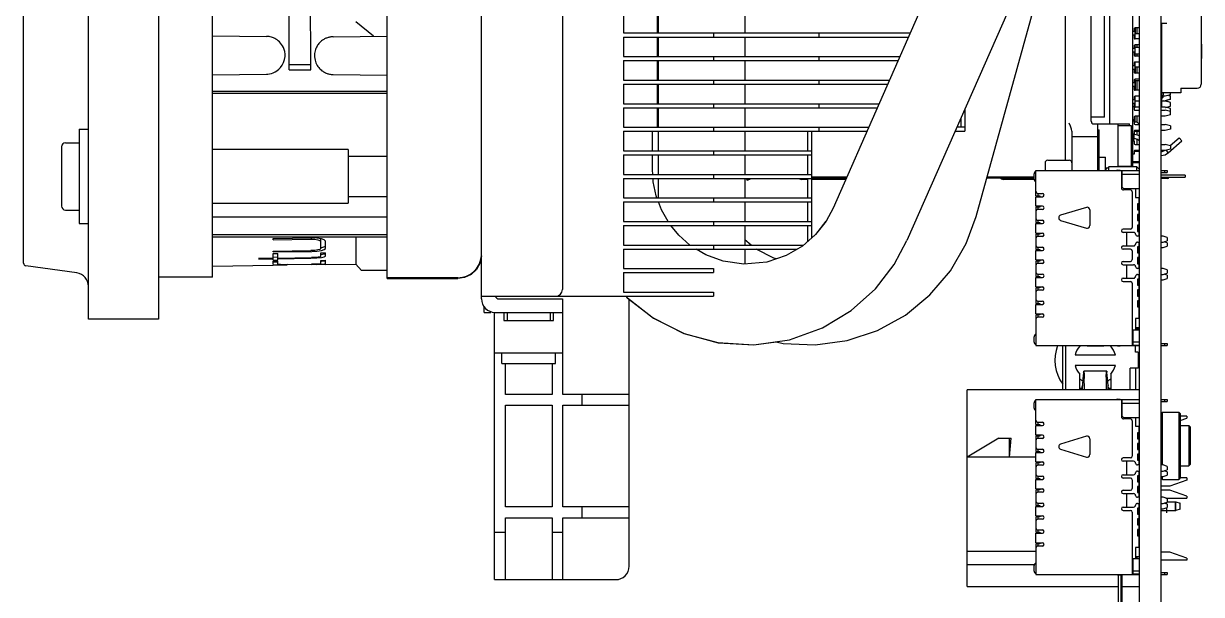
# Model space of a CAD drawing. Header units: millimetres. Extents: x 0 to 841, y 0 to 594.
# Drawn here: x 365.1 to 452.6, y 93.3 to 135.7 of the extents above; entities that cross this region are included whole.
import ezdxf

# ---------------------------------------------------------------- set-up
doc = ezdxf.new("R2010")
doc.units = ezdxf.units.MM
doc.header["$LTSCALE"] = 46.255
doc.layers.get('0').update_dxf_attribs({"linetype": 'CONTINUOUS'})
doc.layers.add('ASSEM_MEM', color=7, linetype='CONTINUOUS')

msp = doc.modelspace()

# ---------------------------------------------------------------- linework, layer by layer
at = {"color": 7, "linetype": 'CONTINUOUS'}
for p, q in [((442.446, 238.34), (442.446, 125.54)), ((399.096, 115.24), (399.096, 236.39)), ((405.096, 235.69), (405.096, 115.94)), ((434.007, 141.945), (425.2, 121.988)), ((440.581, 141.982), (430.689, 119.566)), ((435.825, 121.348), (441.384, 141.44)), ((444.376, 128.434), (444.376, 139.019)), ((445.376, 128.734), (445.376, 138.734)), ((409.646, 136.44), (409.646, 134.99)), ((412.146, 136.44), (412.146, 134.99)), ((412.24, 134.99), (412.24, 136.44)), ((418.646, 136.44), (418.646, 134.99)), ((409.646, 134.99), (430.937, 134.99)), ((416.316, 134.99), (416.316, 134.69)), ((424.159, 134.99), (424.159, 134.69)), ((409.646, 134.69), (430.805, 134.69)), ((409.646, 134.69), (409.646, 133.24)), ((412.146, 134.69), (412.146, 133.24)), ((412.24, 133.24), (412.24, 134.69)), ((418.646, 134.69), (418.646, 133.24)), ((409.646, 133.24), (430.165, 133.24)), ((416.316, 133.24), (416.316, 132.94)), ((424.159, 133.24), (424.159, 132.94)), ((409.646, 132.94), (430.033, 132.94)), ((409.646, 132.94), (409.646, 131.49)), ((412.146, 132.94), (412.146, 131.49)), ((412.24, 131.49), (412.24, 132.94)), ((418.646, 132.94), (418.646, 131.49)), ((409.646, 131.49), (429.393, 131.49)), ((416.316, 131.49), (416.316, 131.19)), ((424.159, 131.49), (424.159, 131.19)), ((409.646, 131.19), (429.261, 131.19)), ((409.646, 131.19), (409.646, 129.74)), ((412.146, 131.19), (412.146, 129.74)), ((412.24, 129.74), (412.24, 131.19)), ((418.646, 131.19), (418.646, 129.74)), ((409.646, 129.74), (428.621, 129.74)), ((416.316, 129.74), (416.316, 129.44)), ((424.159, 129.74), (424.159, 129.44)), ((409.646, 129.44), (428.488, 129.44)), ((409.646, 129.44), (409.646, 127.99)), ((412.146, 129.44), (412.146, 127.99)), ((412.24, 127.99), (412.24, 129.44)), ((418.646, 129.44), (418.646, 127.99)), ((434.693, 128.639), (434.693, 127.99)), ((434.993, 129.319), (434.993, 127.69)), ((445.376, 128.734), (444.376, 128.734)), ((409.646, 127.99), (427.848, 127.99)), ((416.316, 127.99), (416.316, 127.69)), ((424.159, 127.99), (424.159, 127.69)), ((434.993, 127.99), (434.407, 127.99)), ((444.576, 128.234), (447.226, 128.234)), ((444.876, 124.78), (444.876, 128.236)), ((444.876, 127.79), (444.976, 127.79)), ((444.976, 124.78), (444.976, 127.79)), ((446.376, 125.04), (446.376, 128.234)), ((447.376, 128.084), (446.376, 128.084)), ((447.226, 128.084), (447.226, 128.234)), ((447.376, 125.084), (447.376, 128.084)), ((409.646, 127.69), (427.716, 127.69)), ((409.646, 127.69), (409.646, 126.24)), ((411.796, 126.24), (411.796, 127.69)), ((412.24, 126.24), (412.24, 127.69)), ((418.646, 127.69), (418.646, 126.24)), ((423.296, 127.69), (423.296, 126.24)), ((423.596, 127.69), (423.596, 119.756)), ((434.274, 127.69), (434.993, 127.69)), ((442.946, 127.69), (442.946, 124.78)), ((442.946, 127.29), (444.876, 127.29)), ((409.646, 126.24), (423.596, 126.24)), ((416.316, 126.24), (416.316, 125.94)), ((409.646, 125.94), (423.596, 125.94)), ((409.646, 125.94), (409.646, 124.49)), ((411.796, 124.815), (411.796, 125.94)), ((412.24, 124.49), (412.24, 125.94)), ((418.646, 125.94), (418.646, 124.49)), ((423.296, 125.94), (423.296, 124.49)), ((440.946, 125.339), (440.946, 124.78)), ((441.146, 125.54), (442.746, 125.54)), ((444.976, 125.765), (445.446, 125.765)), ((445.446, 124.78), (445.446, 125.765)), ((409.646, 124.49), (423.596, 124.49)), ((411.816, 124.49), (411.796, 124.815)), ((416.316, 124.49), (416.316, 124.19)), ((445.597, 124.961), (445.446, 124.961)), ((447.376, 125.084), (446.376, 125.084)), ((447.226, 125.04), (447.226, 125.084)), ((409.646, 124.19), (423.596, 124.19)), ((409.646, 124.19), (409.646, 122.74)), ((412.24, 122.74), (412.24, 124.19)), ((418.646, 124.19), (418.646, 122.74)), ((423.296, 124.19), (423.296, 122.74)), ((409.646, 122.74), (423.596, 122.74)), ((416.316, 122.74), (416.316, 122.44)), ((409.646, 122.44), (423.596, 122.44)), ((409.646, 122.44), (409.646, 120.99)), ((418.646, 122.44), (418.646, 120.99)), ((423.296, 122.44), (423.296, 120.99)), ((409.646, 120.99), (423.596, 120.99)), ((416.316, 120.99), (416.316, 120.69)), ((435.089, 119.345), (435.825, 121.348)), ((409.646, 120.69), (423.596, 120.69)), ((409.646, 120.69), (409.646, 119.24)), ((418.646, 120.69), (418.646, 119.24)), ((423.296, 120.69), (423.296, 119.49)), ((409.646, 119.24), (423.013, 119.24)), ((416.316, 119.24), (416.316, 118.94)), ((419.118, 119.24), (418.646, 119.624)), ((409.646, 118.94), (422.546, 118.94)), ((409.646, 118.94), (409.646, 117.49)), ((415.743, 118.516), (415.039, 118.94)), ((418.646, 118.94), (418.646, 117.825)), ((420.803, 118.273), (419.495, 118.94)), ((421.013, 118.218), (420.803, 118.273)), ((409.646, 117.49), (416.316, 117.49)), ((416.316, 117.49), (416.316, 117.19)), ((409.646, 117.19), (416.316, 117.19)), ((409.646, 117.19), (409.646, 115.74)), ((409.646, 115.74), (416.316, 115.74)), ((416.316, 115.74), (416.316, 115.44)), ((399.096, 115.44), (416.316, 115.44)), ((399.296, 114.24), (399.296, 114.656)), ((400.396, 115.24), (405.096, 115.24)), ((405.096, 115.24), (405.096, 114.24)), ((409.809, 115.44), (409.916, 115.32)), ((410.061, 95.39), (410.061, 115.206)), ((399.296, 114.24), (399.796, 114.24)), ((400.061, 94.39), (400.061, 114.24)), ((400.096, 114.24), (405.131, 114.24)), ((400.746, 114.24), (400.746, 113.64)), ((400.996, 114.24), (400.996, 113.64)), ((404.196, 114.24), (404.196, 113.64)), ((404.446, 113.64), (404.446, 114.24)), ((405.131, 108.14), (405.131, 114.24)), ((400.746, 113.64), (404.446, 113.64)), ((400.061, 111.24), (405.131, 111.24)), ((400.596, 110.44), (400.596, 111.24)), ((404.596, 110.44), (404.596, 111.24)), ((400.596, 110.44), (404.596, 110.44)), ((400.861, 108.14), (400.861, 110.44)), ((404.331, 110.44), (404.331, 108.14)), ((404.331, 108.14), (400.861, 108.14)), ((410.061, 108.14), (405.131, 108.14)), ((406.561, 107.34), (406.561, 108.14)), ((400.861, 107.34), (404.331, 107.34)), ((400.861, 99.79), (400.861, 107.34)), ((404.331, 107.34), (404.331, 99.79)), ((405.131, 107.34), (410.061, 107.34)), ((405.131, 99.79), (405.131, 107.34)), ((404.331, 99.79), (400.861, 99.79)), ((410.061, 99.79), (405.131, 99.79)), ((406.561, 98.99), (406.561, 99.79)), ((400.861, 98.99), (404.331, 98.99)), ((400.861, 94.39), (400.861, 98.99)), ((404.331, 98.99), (404.331, 94.39)), ((405.131, 98.99), (410.061, 98.99)), ((405.131, 94.39), (405.131, 98.99)), ((400.861, 97.89), (400.061, 97.89)), ((405.131, 97.89), (404.331, 97.89)), ((400.061, 94.39), (409.061, 94.39))]:
    msp.add_line(p, q, dxfattribs=at)
for points in [[(442.946, 127.69), (442.918, 127.857), (442.845, 128.061), (442.746, 128.29)], [(412.122, 122.74), (412.064, 122.897), (411.851, 123.936), (411.835, 124.19)], [(412.945, 120.99), (412.449, 121.863), (412.234, 122.44)], [(425.2, 121.988), (424.681, 121.025), (423.906, 120.031)], [(424.678, 121.021), (424.675, 121.015), (423.897, 120.021), (423.596, 119.755)], [(414.576, 119.24), (413.742, 119.971), (413.16, 120.69)], [(423.906, 120.031), (422.925, 119.162), (421.724, 118.456), (420.287, 117.975), (418.57, 117.818), (417.039, 118.039), (415.743, 118.516)], [(409.811, 115.44), (409.929, 115.308), (411.868, 113.814), (414.146, 112.674), (416.674, 111.989), (419.328, 111.825), (421.958, 112.205), (424.408, 113.088), (426.56, 114.388), (428.346, 115.994), (429.743, 117.802), (430.689, 119.566)], [(420.972, 112.063), (421.494, 111.94), (423.877, 111.828), (426.24, 112.152), (428.498, 112.901), (430.575, 114.043), (432.401, 115.536), (433.921, 117.324), (435.089, 119.345)], [(409.916, 115.32), (411.853, 113.824), (414.129, 112.681), (416.655, 111.992), (419.308, 111.825), (420.973, 112.062)]]:
    msp.add_lwpolyline(points, dxfattribs=at)
for centre, radius, start, end in [((444.576, 128.434), 0.2, 180, 270), ((441.146, 125.34), 0.2, 90, 180), ((442.746, 125.34), 0.2, 0, 90), ((404.596, 115.94), 0.5, 270, 360), ((400.096, 115.24), 1, 180, 270), ((400.396, 115.54), 0.3, 199.47122, 270), ((409.061, 95.39), 1, 270, 360)]:
    msp.add_arc(centre, radius, start, end, dxfattribs=at)
at = {"layer": 'ASSEM_MEM', "color": 7, "linetype": 'CONTINUOUS'}
for p, q in [((447.976, 79.79), (447.976, 249.79)), ((449.576, 79.79), (449.576, 249.79)), ((369.896, 113.73), (369.896, 239.95)), ((365.076, 117.898), (365.076, 235.781)), ((375.096, 142.34), (375.096, 113.73)), ((379.101, 125.347), (379.1, 142.594)), ((384.802, 132.612), (384.801, 142.481)), ((386.402, 132.612), (386.401, 142.51)), ((392.085, 125.284), (392.084, 142.532)), ((445.726, 141.14), (445.726, 128.234)), ((447.476, 125.04), (447.476, 141.14)), ((452.556, 137.69), (452.556, 131.19)), ((391.074, 134.744), (389.752, 135.82)), ((450.006, 135.69), (449.606, 135.69)), ((449.606, 135.69), (449.606, 130.54)), ((379.101, 134.784), (383.118, 134.734)), ((388.069, 134.707), (392.086, 134.757)), ((447.581, 135.095), (447.476, 135.095)), ((447.581, 134.825), (447.476, 134.825)), ((447.581, 135.32), (447.581, 135.095)), ((447.581, 134.825), (447.581, 134.6)), ((447.626, 135.37), (447.626, 134.55)), ((447.626, 134.94), (447.976, 134.94)), ((447.976, 135.37), (447.631, 135.37)), ((447.636, 135.37), (447.636, 134.94)), ((447.776, 135.37), (447.776, 134.94)), ((449.606, 135.37), (449.576, 135.37)), ((449.576, 134.94), (449.606, 134.94)), ((447.581, 134.05), (447.581, 133.825)), ((447.626, 134.1), (447.626, 133.28)), ((447.626, 133.94), (447.976, 133.94)), ((447.976, 134.55), (447.631, 134.55)), ((447.976, 134.1), (447.631, 134.1)), ((447.776, 134.1), (447.776, 133.94)), ((449.606, 134.55), (449.576, 134.55)), ((449.606, 134.1), (449.576, 134.1)), ((449.576, 133.94), (449.606, 133.94)), ((452.556, 134.148), (452.566, 134.148)), ((452.566, 134.148), (452.566, 133.09)), ((447.581, 133.825), (447.476, 133.825)), ((447.581, 133.555), (447.476, 133.555)), ((447.581, 133.555), (447.581, 133.33)), ((447.626, 133.44), (447.976, 133.44)), ((447.976, 133.28), (447.631, 133.28)), ((447.776, 133.44), (447.776, 133.28)), ((449.576, 133.44), (449.606, 133.44)), ((452.566, 133.09), (452.556, 133.09)), ((384.802, 132.258), (384.802, 132.612)), ((386.402, 132.612), (384.802, 132.612)), ((384.802, 132.258), (386.402, 132.258)), ((386.402, 132.258), (386.402, 132.612)), ((447.581, 132.555), (447.476, 132.555)), ((447.581, 132.285), (447.476, 132.285)), ((447.581, 132.78), (447.581, 132.555)), ((447.581, 132.285), (447.581, 132.06)), ((447.626, 132.83), (447.626, 132.01)), ((447.976, 132.44), (447.626, 132.44)), ((447.976, 132.83), (447.631, 132.83)), ((447.636, 132.44), (447.636, 132.01)), ((447.776, 132.44), (447.776, 132.01)), ((379.101, 131.884), (383.118, 131.934)), ((383.112, 131.934), (383.225, 131.94)), ((388.069, 131.907), (392.087, 131.857)), ((447.581, 131.285), (447.476, 131.285)), ((447.581, 131.51), (447.581, 131.285)), ((447.626, 131.56), (447.626, 130.74)), ((447.976, 131.44), (447.626, 131.44)), ((447.976, 132.01), (447.631, 132.01)), ((447.976, 131.56), (447.631, 131.56)), ((447.636, 131.44), (447.636, 130.74)), ((447.776, 131.44), (447.776, 130.74)), ((449.606, 131.56), (449.576, 131.56)), ((449.606, 131.44), (449.576, 131.44)), ((379.1, 130.666), (392.085, 130.667)), ((392.085, 130.485), (379.1, 130.485)), ((447.581, 131.015), (447.476, 131.015)), ((447.581, 131.015), (447.581, 130.79)), ((447.976, 130.74), (447.631, 130.74)), ((451.026, 130.54), (449.606, 130.54)), ((449.606, 130.54), (449.606, 129.54)), ((449.715, 130.231), (449.741, 130.54)), ((450.276, 130.39), (449.876, 130.29)), ((450.276, 130.39), (450.276, 130.54)), ((451.026, 130.89), (452.256, 130.89)), ((451.026, 130.89), (451.026, 130.54)), ((447.581, 130.015), (447.476, 130.015)), ((447.581, 129.745), (447.476, 129.745)), ((447.476, 129.53), (447.581, 129.53)), ((447.581, 130.24), (447.581, 130.015)), ((447.581, 129.745), (447.581, 129.305)), ((447.626, 130.29), (447.626, 129.47)), ((447.626, 129.94), (447.976, 129.94)), ((447.976, 130.29), (447.631, 130.29)), ((449.576, 129.94), (449.876, 129.94)), ((449.876, 130.29), (449.72, 130.29)), ((449.776, 129.94), (450.276, 130.065)), ((450.276, 129.815), (449.776, 129.94)), ((450.276, 130.065), (449.876, 129.94)), ((450.276, 129.815), (449.876, 129.94)), ((449.886, 129.467), (450.276, 129.565)), ((449.929, 129.456), (450.276, 129.565)), ((450.276, 130.315), (450.126, 130.352)), ((450.143, 130.356), (450.276, 130.315)), ((450.276, 130.065), (450.276, 130.315)), ((450.276, 129.565), (450.276, 129.815)), ((447.581, 128.755), (447.581, 128.53)), ((447.626, 128.805), (447.626, 128.39)), ((447.976, 129.47), (447.631, 129.47)), ((447.631, 129.255), (447.976, 129.255)), ((447.976, 128.805), (447.631, 128.805)), ((447.776, 128.805), (447.776, 128.39)), ((449.876, 129.47), (449.576, 129.47)), ((449.576, 129.255), (449.876, 129.255)), ((449.876, 128.805), (449.576, 128.805)), ((450.276, 129.37), (449.876, 129.47)), ((450.276, 129.155), (449.876, 129.255)), ((450.276, 128.905), (449.876, 128.805)), ((450.276, 128.905), (450.276, 129.37)), ((369.196, 127.84), (369.196, 120.84)), ((369.196, 127.84), (369.896, 127.84)), ((447.581, 128.53), (447.476, 128.53)), ((447.476, 128.475), (447.581, 128.475)), ((447.581, 128.54), (447.626, 128.54)), ((447.581, 128.475), (447.581, 128.25)), ((447.581, 128.39), (447.776, 128.39)), ((447.631, 128.2), (447.976, 128.2)), ((447.976, 127.75), (447.631, 127.75)), ((447.966, 128.2), (447.776, 128.39)), ((449.576, 128.2), (449.876, 128.2)), ((449.876, 127.75), (449.576, 127.75)), ((450.276, 128.1), (449.876, 128.2)), ((450.276, 127.85), (449.876, 127.75)), ((450.276, 128.1), (450.276, 127.85)), ((447.581, 127.475), (447.476, 127.475)), ((447.476, 127.44), (447.576, 127.44)), ((447.576, 127.14), (447.476, 127.14)), ((447.476, 126.99), (447.581, 126.99)), ((447.526, 127.44), (447.526, 127.475)), ((447.526, 127.133), (447.526, 126.99)), ((447.576, 127.14), (447.576, 127.44)), ((447.581, 127.7), (447.581, 127.475)), ((447.581, 127.69), (447.976, 127.69)), ((447.581, 126.99), (447.581, 126.765)), ((447.776, 127.69), (447.776, 127.411)), ((447.776, 127.098), (447.776, 126.715)), ((447.893, 127.026), (447.976, 126.958)), ((450.092, 126.087), (451.116, 126.98)), ((450.249, 126.621), (450.919, 127.206)), ((451.116, 126.98), (450.919, 127.206)), ((367.896, 126.54), (367.896, 122.14)), ((368.196, 126.84), (369.196, 126.84)), ((389.196, 126.34), (379.101, 126.34)), ((389.196, 126.34), (389.196, 122.34)), ((447.581, 125.99), (447.476, 125.99)), ((447.581, 126.215), (447.581, 125.99)), ((447.976, 126.18), (447.581, 126.18)), ((447.631, 126.715), (447.976, 126.715)), ((447.976, 126.265), (447.631, 126.265)), ((447.776, 126.265), (447.776, 126.18)), ((449.576, 126.715), (449.876, 126.715)), ((449.876, 126.265), (449.576, 126.265)), ((450.276, 126.615), (449.876, 126.715)), ((450.276, 126.365), (449.876, 126.265)), ((449.926, 126.277), (450.092, 126.087)), ((450.276, 126.615), (450.276, 126.365)), ((379.101, 119.343), (379.101, 125.347)), ((389.196, 125.84), (392.085, 125.84)), ((392.086, 121.609), (392.085, 125.284)), ((447.376, 125.44), (447.976, 125.44)), ((447.376, 125.38), (447.976, 125.38)), ((426.216, 124.29), (423.596, 124.29)), ((440.126, 124.29), (436.639, 124.29)), ((440.126, 124.48), (440.126, 124.18)), ((440.276, 124.78), (447.976, 124.78)), ((440.276, 122.905), (440.276, 124.78)), ((445.476, 124.84), (445.676, 125.04)), ((445.476, 124.78), (445.476, 124.84)), ((447.776, 125.04), (445.676, 125.04)), ((445.676, 124.78), (445.676, 125.04)), ((446.326, 124.8), (446.266, 124.78)), ((446.326, 124.8), (446.526, 124.8)), ((446.526, 124.78), (446.526, 124.8)), ((446.626, 124.78), (446.626, 123.48)), ((446.626, 124.63), (446.676, 124.63)), ((446.676, 124.6), (446.626, 124.6)), ((446.626, 124.45), (446.676, 124.45)), ((447.976, 124.75), (446.676, 124.75)), ((446.676, 123.53), (446.676, 124.75)), ((446.676, 124.5), (447.976, 124.5)), ((447.426, 124.78), (447.426, 124.75)), ((447.776, 125.04), (447.943, 124.872)), ((447.776, 124.78), (447.776, 125.04)), ((449.576, 124.78), (450.026, 124.78)), ((449.576, 124.63), (450.026, 124.63)), ((451.346, 124.44), (449.576, 124.44)), ((449.576, 124.29), (451.346, 124.29)), ((449.843, 124.63), (449.843, 124.78)), ((450.026, 124.78), (450.026, 124.63)), ((451.346, 124.44), (451.346, 124.29)), ((418.766, 124.19), (418.819, 124.057)), ((418.819, 124.057), (418.783, 124.19)), ((418.819, 124.057), (419.149, 124.19)), ((422.672, 124.19), (422.7, 124.162)), ((422.876, 124.107), (422.782, 124.122)), ((423.296, 124.107), (422.876, 124.107)), ((426.176, 124.2), (423.596, 124.2)), ((426.135, 124.107), (423.596, 124.107)), ((440.126, 124.2), (436.614, 124.2)), ((437.662, 124.2), (437.7, 124.162)), ((437.876, 124.107), (437.782, 124.122)), ((440.135, 124.107), (437.876, 124.107)), ((446.676, 123.53), (446.776, 123.43)), ((446.776, 123.43), (447.976, 123.43)), ((447.676, 123.43), (447.676, 122.78)), ((450.046, 124.19), (449.576, 124.19)), ((389.196, 122.84), (392.086, 122.84)), ((440.276, 122.905), (440.566, 122.905)), ((440.276, 122.83), (440.751, 122.83)), ((440.276, 122.13), (440.276, 122.83)), ((440.426, 123.08), (440.751, 123.08)), ((440.426, 122.905), (440.426, 123.08)), ((440.476, 122.905), (440.476, 122.827)), ((440.566, 122.905), (440.566, 122.83)), ((447.276, 123.33), (446.776, 123.33)), ((447.426, 123.18), (447.426, 120.555)), ((447.676, 122.78), (447.926, 122.78)), ((447.926, 122.78), (447.926, 122.23)), ((447.976, 122.605), (447.926, 122.605)), ((368.196, 121.84), (369.196, 121.84)), ((379.101, 122.34), (389.196, 122.34)), ((440.751, 122.13), (440.276, 122.13)), ((440.566, 122.055), (440.276, 122.055)), ((440.276, 122.055), (440.276, 120.905)), ((440.426, 121.88), (440.426, 122.055)), ((440.751, 121.88), (440.426, 121.88)), ((440.476, 122.132), (440.476, 122.055)), ((440.566, 122.13), (440.566, 122.055)), ((444.017, 122.04), (442.105, 121.456)), ((444.276, 121.849), (444.276, 120.68)), ((447.926, 122.305), (447.826, 122.305)), ((447.826, 122.305), (447.826, 121.855)), ((447.926, 121.905), (447.826, 121.905)), ((447.826, 121.855), (447.926, 121.855)), ((447.829, 122.23), (447.976, 122.23)), ((447.829, 121.93), (447.976, 121.93)), ((447.876, 121.93), (447.876, 122.23)), ((447.926, 121.93), (447.926, 121.905)), ((447.926, 121.855), (447.926, 121.505)), ((447.932, 121.83), (447.926, 121.83)), ((369.196, 120.84), (369.896, 120.84)), ((379.101, 121.339), (392.086, 121.34)), ((440.276, 120.905), (440.566, 120.905)), ((440.276, 120.83), (440.751, 120.83)), ((440.276, 120.13), (440.276, 120.83)), ((440.426, 121.08), (440.751, 121.08)), ((440.426, 120.905), (440.426, 121.08)), ((440.476, 120.905), (440.476, 120.827)), ((440.566, 120.905), (440.566, 120.83)), ((442.105, 121.073), (444.017, 120.489)), ((447.926, 121.505), (447.826, 121.505)), ((447.826, 121.505), (447.826, 121.055)), ((447.826, 121.455), (447.926, 121.455)), ((447.926, 121.105), (447.826, 121.105)), ((447.826, 121.055), (447.926, 121.055)), ((447.829, 121.43), (447.976, 121.43)), ((447.829, 121.13), (447.976, 121.13)), ((447.876, 121.13), (447.876, 121.43)), ((447.926, 121.53), (447.932, 121.53)), ((447.926, 121.455), (447.926, 121.43)), ((447.926, 121.13), (447.926, 121.105)), ((447.926, 121.055), (447.926, 120.705)), ((447.932, 121.03), (447.926, 121.03)), ((379.101, 120.024), (392.086, 120.024)), ((440.276, 120.13), (440.751, 120.13)), ((440.566, 120.055), (440.276, 120.055)), ((440.276, 120.055), (440.276, 118.905)), ((440.426, 119.88), (440.426, 120.055)), ((440.751, 119.88), (440.426, 119.88)), ((440.476, 120.132), (440.476, 120.055)), ((440.566, 120.13), (440.566, 120.055)), ((447.301, 120.43), (446.751, 120.43)), ((447.526, 120.18), (446.751, 120.18)), ((447.026, 119.18), (447.026, 120.18)), ((447.976, 119.905), (447.825, 119.905)), ((447.926, 120.705), (447.826, 120.705)), ((447.826, 120.705), (447.826, 120.255)), ((447.826, 120.655), (447.926, 120.655)), ((447.926, 120.305), (447.826, 120.305)), ((447.826, 120.255), (447.926, 120.255)), ((447.829, 120.63), (447.976, 120.63)), ((447.829, 120.33), (447.976, 120.33)), ((447.876, 120.33), (447.876, 120.63)), ((447.926, 120.73), (447.932, 120.73)), ((447.926, 120.655), (447.926, 120.63)), ((447.926, 120.33), (447.926, 120.305)), ((447.926, 120.255), (447.926, 119.905)), ((447.932, 120.23), (447.926, 120.23)), ((447.926, 119.93), (447.932, 119.93)), ((449.726, 119.905), (449.576, 119.905)), ((450.026, 119.805), (449.726, 119.905)), ((379.101, 119.839), (392.086, 119.839)), ((379.101, 117.683), (379.101, 119.343)), ((383.62, 119.726), (386.478, 119.767)), ((383.62, 119.636), (383.62, 119.726)), ((383.62, 119.636), (386.413, 119.676)), ((386.413, 119.676), (386.708, 119.668)), ((387.149, 119.325), (387.148, 119.724)), ((387.149, 118.974), (387.149, 119.325)), ((387.497, 119.183), (387.417, 119.104)), ((387.497, 118.979), (387.496, 119.523)), ((440.426, 119.08), (440.751, 119.08)), ((440.426, 118.905), (440.426, 119.08)), ((446.751, 119.18), (447.526, 119.18)), ((447.825, 119.455), (447.976, 119.455)), ((447.926, 119.105), (447.826, 119.105)), ((447.826, 119.105), (447.826, 118.655)), ((447.826, 119.055), (447.976, 119.055)), ((447.829, 119.03), (447.976, 119.03)), ((447.876, 118.73), (447.876, 119.03)), ((447.926, 119.455), (447.926, 119.105)), ((447.932, 119.43), (447.926, 119.43)), ((447.926, 119.13), (447.932, 119.13)), ((447.926, 119.055), (447.926, 119.03)), ((449.576, 119.455), (449.726, 119.455)), ((449.576, 119.055), (449.726, 119.055)), ((449.726, 119.455), (450.026, 119.555)), ((449.726, 119.055), (450.026, 119.155)), ((450.026, 119.405), (449.801, 119.48)), ((450.026, 119.805), (450.026, 119.555)), ((450.026, 119.405), (450.026, 119.155)), ((382.539, 118.254), (383.626, 118.269)), ((382.539, 118.208), (383.626, 118.223)), ((383.621, 118.792), (386.413, 118.832)), ((383.621, 118.727), (383.621, 118.792)), ((383.621, 118.727), (386.478, 118.768)), ((383.626, 118.604), (383.972, 118.609)), ((383.626, 118.126), (383.626, 118.604)), ((383.973, 118.332), (383.626, 118.327)), ((383.626, 118.126), (383.973, 118.13)), ((383.973, 118.13), (383.972, 118.609)), ((383.973, 118.274), (386.472, 118.309)), ((383.973, 118.228), (386.408, 118.263)), ((386.408, 118.262), (386.855, 118.28)), ((386.709, 118.845), (386.413, 118.832)), ((386.729, 118.32), (386.472, 118.309)), ((386.478, 118.768), (386.87, 118.788)), ((386.855, 118.28), (387.197, 118.313)), ((386.87, 118.788), (387.197, 118.833)), ((387.149, 118.654), (387.497, 118.659)), ((387.149, 118.614), (387.149, 118.654)), ((387.149, 118.412), (387.149, 118.614)), ((387.192, 118.514), (387.159, 118.511)), ((387.415, 118.562), (387.192, 118.514)), ((387.497, 118.619), (387.415, 118.562)), ((387.497, 118.417), (387.497, 118.659)), ((440.276, 118.905), (440.566, 118.905)), ((440.276, 118.83), (440.751, 118.83)), ((440.276, 118.13), (440.276, 118.83)), ((440.276, 118.13), (440.751, 118.13)), ((440.476, 118.905), (440.476, 118.827)), ((440.476, 118.132), (440.476, 118.055)), ((440.566, 118.905), (440.566, 118.83)), ((440.566, 118.13), (440.566, 118.055)), ((447.301, 118.93), (446.751, 118.93)), ((447.426, 118.805), (447.426, 118.155)), ((447.926, 118.705), (447.826, 118.705)), ((447.826, 118.655), (447.926, 118.655)), ((447.926, 118.305), (447.826, 118.305)), ((447.826, 118.305), (447.826, 117.855)), ((447.826, 118.255), (447.926, 118.255)), ((447.829, 118.73), (447.976, 118.73)), ((447.829, 118.23), (447.976, 118.23)), ((447.876, 117.93), (447.876, 118.23)), ((447.926, 118.73), (447.926, 118.705)), ((447.926, 118.655), (447.926, 118.305)), ((447.932, 118.63), (447.926, 118.63)), ((447.926, 118.33), (447.932, 118.33)), ((447.926, 118.255), (447.926, 118.23)), ((369.035, 117.168), (365.248, 117.7)), ((379.101, 117.671), (383.622, 117.734)), ((379.102, 116.843), (379.101, 117.683)), ((383.621, 118.052), (383.968, 118.057)), ((383.621, 117.796), (383.621, 118.052)), ((383.919, 117.743), (383.622, 117.734)), ((383.699, 117.981), (383.659, 117.989)), ((383.918, 117.972), (383.699, 117.981)), ((383.968, 117.972), (383.918, 117.972)), ((383.919, 117.772), (384.249, 117.77)), ((384.249, 117.751), (383.919, 117.743)), ((383.968, 117.801), (383.968, 118.057)), ((384.249, 117.77), (384.647, 117.773)), ((384.647, 117.784), (386.472, 117.809)), ((386.868, 117.787), (386.472, 117.783)), ((387.2, 117.789), (386.868, 117.787)), ((386.869, 117.806), (387.2, 117.818)), ((387.149, 118.102), (387.497, 118.106)), ((387.15, 117.846), (387.149, 118.102)), ((387.2, 118.018), (387.151, 118.016)), ((387.42, 118.033), (387.2, 118.018)), ((387.498, 117.789), (387.2, 117.789)), ((387.498, 118.051), (387.42, 118.033)), ((387.498, 117.85), (387.497, 118.106)), ((387.498, 117.789), (389.756, 117.82)), ((389.756, 117.82), (390.174, 117.339)), ((392.088, 117.339), (390.174, 117.339)), ((440.566, 118.055), (440.276, 118.055)), ((440.276, 118.055), (440.276, 116.905)), ((440.426, 117.88), (440.426, 118.055)), ((440.751, 117.88), (440.426, 117.88)), ((446.751, 118.03), (447.301, 118.03)), ((446.751, 117.78), (447.526, 117.78)), ((447.026, 116.78), (447.026, 117.78)), ((447.976, 117.505), (447.825, 117.505)), ((447.926, 117.905), (447.826, 117.905)), ((447.826, 117.855), (447.926, 117.855)), ((447.829, 117.93), (447.976, 117.93)), ((447.926, 117.93), (447.926, 117.905)), ((447.926, 117.855), (447.926, 117.505)), ((447.932, 117.83), (447.926, 117.83)), ((447.926, 117.53), (447.932, 117.53)), ((449.726, 117.505), (449.576, 117.505)), ((450.026, 117.405), (449.726, 117.505)), ((450.026, 117.405), (450.026, 117.155)), ((379.102, 116.843), (375.096, 116.843)), ((397.338, 116.817), (392.088, 116.816)), ((392.094, 116.753), (392.094, 116.816)), ((392.094, 116.753), (397.344, 116.752)), ((440.276, 116.905), (440.566, 116.905)), ((440.276, 116.83), (440.751, 116.83)), ((440.276, 116.13), (440.276, 116.83)), ((440.426, 117.08), (440.751, 117.08)), ((440.426, 116.905), (440.426, 117.08)), ((440.476, 116.905), (440.476, 116.827)), ((440.566, 116.905), (440.566, 116.83)), ((446.751, 116.78), (447.526, 116.78)), ((446.751, 116.53), (447.301, 116.53)), ((447.426, 116.405), (447.426, 111.78)), ((447.825, 117.055), (447.976, 117.055)), ((447.926, 116.705), (447.826, 116.705)), ((447.826, 116.705), (447.826, 116.255)), ((447.826, 116.655), (447.976, 116.655)), ((447.829, 116.63), (447.976, 116.63)), ((447.876, 116.33), (447.876, 116.63)), ((447.926, 117.055), (447.926, 116.705)), ((447.932, 117.03), (447.926, 117.03)), ((447.926, 116.73), (447.932, 116.73)), ((447.926, 116.655), (447.926, 116.63)), ((449.576, 117.055), (449.726, 117.055)), ((449.576, 116.655), (449.726, 116.655)), ((449.726, 117.055), (450.026, 117.155)), ((449.726, 116.655), (450.026, 116.755)), ((450.026, 117.005), (449.801, 117.08)), ((450.026, 117.005), (450.026, 116.755)), ((440.276, 116.13), (440.751, 116.13)), ((440.566, 116.055), (440.276, 116.055)), ((440.276, 116.055), (440.276, 114.905)), ((440.426, 115.88), (440.426, 116.055)), ((440.751, 115.88), (440.426, 115.88)), ((440.476, 116.132), (440.476, 116.055)), ((440.566, 116.13), (440.566, 116.055)), ((447.926, 116.305), (447.826, 116.305)), ((447.826, 116.255), (447.926, 116.255)), ((447.926, 115.905), (447.826, 115.905)), ((447.826, 115.905), (447.826, 115.455)), ((447.826, 115.855), (447.926, 115.855)), ((447.926, 115.505), (447.826, 115.505)), ((447.829, 116.33), (447.976, 116.33)), ((447.829, 115.83), (447.976, 115.83)), ((447.829, 115.53), (447.976, 115.53)), ((447.876, 115.53), (447.876, 115.83)), ((447.926, 116.33), (447.926, 116.305)), ((447.926, 116.255), (447.926, 115.905)), ((447.932, 116.23), (447.926, 116.23)), ((447.926, 115.93), (447.932, 115.93)), ((447.926, 115.855), (447.926, 115.83)), ((447.926, 115.53), (447.926, 115.505)), ((440.276, 114.905), (440.566, 114.905)), ((440.276, 114.83), (440.751, 114.83)), ((440.276, 114.13), (440.276, 114.83)), ((440.426, 115.08), (440.751, 115.08)), ((440.426, 114.905), (440.426, 115.08)), ((440.476, 114.905), (440.476, 114.827)), ((440.566, 114.905), (440.566, 114.83)), ((447.826, 115.455), (447.926, 115.455)), ((447.926, 115.105), (447.826, 115.105)), ((447.826, 115.105), (447.826, 114.655)), ((447.826, 115.055), (447.926, 115.055)), ((447.926, 114.705), (447.826, 114.705)), ((447.826, 114.655), (447.926, 114.655)), ((447.829, 115.03), (447.976, 115.03)), ((447.829, 114.73), (447.976, 114.73)), ((447.876, 114.73), (447.876, 115.03)), ((447.926, 115.455), (447.926, 115.105)), ((447.976, 115.44), (447.926, 115.44)), ((447.932, 115.43), (447.926, 115.43)), ((447.926, 115.13), (447.932, 115.13)), ((447.926, 115.055), (447.926, 115.03)), ((447.926, 114.73), (447.926, 114.705)), ((447.926, 114.655), (447.926, 113.78)), ((447.932, 114.63), (447.926, 114.63)), ((440.276, 114.13), (440.751, 114.13)), ((440.566, 114.055), (440.276, 114.055)), ((440.276, 114.055), (440.276, 111.78)), ((440.426, 113.88), (440.426, 114.055)), ((440.751, 113.88), (440.426, 113.88)), ((440.476, 114.132), (440.476, 114.055)), ((440.566, 114.13), (440.566, 114.055)), ((447.926, 113.78), (447.676, 113.78)), ((447.676, 113.78), (447.676, 112.93)), ((447.926, 114.33), (447.932, 114.33)), ((447.976, 113.805), (447.926, 113.805)), ((375.096, 113.73), (369.896, 113.73)), ((447.976, 112.93), (447.476, 112.93)), ((447.476, 112.93), (447.476, 111.81)), ((447.676, 113.105), (447.976, 113.105)), ((447.976, 112.99), (447.676, 112.99)), ((440.126, 112.38), (440.126, 112.08)), ((447.476, 112.11), (447.426, 112.11)), ((447.476, 112.047), (447.976, 112.047)), ((440.276, 111.78), (447.976, 111.78)), ((442.276, 108.49), (442.276, 111.78)), ((442.476, 111.78), (442.476, 108.49)), ((443.526, 111.729), (443.526, 111.78)), ((444.083, 111.74), (444.079, 111.78)), ((445.309, 111.74), (444.083, 111.74)), ((445.309, 111.74), (445.313, 111.78)), ((445.826, 111.78), (445.826, 111.729)), ((446.266, 111.78), (446.326, 111.76)), ((446.326, 111.76), (446.526, 111.76)), ((446.526, 111.78), (446.526, 111.76)), ((447.426, 111.96), (447.476, 111.96)), ((447.426, 111.93), (447.476, 111.93)), ((447.476, 111.81), (447.976, 111.81)), ((447.676, 111.29), (447.676, 111.78)), ((447.876, 111.29), (447.676, 111.29)), ((447.876, 111.29), (447.876, 110.09)), ((447.976, 111.19), (447.876, 111.19)), ((449.576, 111.93), (450.026, 111.93)), ((449.576, 111.78), (450.026, 111.78)), ((449.843, 111.78), (449.843, 111.93)), ((450.026, 111.93), (450.026, 111.78)), ((443.178, 111.09), (446.173, 111.09)), ((446.173, 110.29), (443.178, 110.29)), ((443.526, 108.49), (443.526, 109.65)), ((443.815, 109.8), (443.719, 108.812)), ((443.719, 108.586), (443.815, 109.573)), ((445.527, 109.87), (443.825, 109.87)), ((443.825, 109.87), (443.832, 109.851)), ((443.832, 109.851), (443.839, 109.794)), ((443.839, 109.794), (443.846, 109.703)), ((443.846, 109.703), (443.851, 109.582)), ((443.851, 109.582), (443.855, 109.437)), ((443.875, 108.514), (443.855, 109.437)), ((445.496, 109.437), (445.477, 108.514)), ((445.496, 109.437), (445.5, 109.582)), ((445.633, 108.812), (445.537, 109.8)), ((445.537, 109.573), (445.633, 108.586)), ((445.826, 109.65), (445.826, 108.49)), ((447.876, 110.09), (447.276, 110.09)), ((447.276, 108.49), (447.276, 110.09)), ((447.676, 110.09), (447.676, 108.49)), ((447.876, 110.19), (447.976, 110.19)), ((447.976, 108.49), (435.176, 108.49)), ((435.176, 93.89), (435.176, 108.49)), ((443.526, 108.615), (443.702, 108.615)), ((443.67, 108.615), (443.638, 108.49)), ((443.701, 108.49), (443.71, 108.527)), ((443.702, 108.615), (443.703, 108.742)), ((443.71, 108.773), (443.703, 108.742)), ((443.876, 108.49), (443.875, 108.514)), ((445.477, 108.514), (445.476, 108.49)), ((445.649, 108.742), (445.641, 108.773)), ((445.641, 108.527), (445.651, 108.49)), ((445.65, 108.615), (445.649, 108.742)), ((445.65, 108.615), (445.826, 108.615)), ((445.714, 108.49), (445.682, 108.615)), ((440.276, 107.78), (447.976, 107.78)), ((440.276, 105.905), (440.276, 107.78)), ((446.326, 107.8), (446.266, 107.78)), ((446.326, 107.8), (446.526, 107.8)), ((446.526, 107.78), (446.526, 107.8)), ((446.626, 107.78), (446.626, 106.48)), ((446.626, 107.63), (446.676, 107.63)), ((447.976, 107.75), (446.676, 107.75)), ((446.676, 106.53), (446.676, 107.75)), ((447.426, 107.78), (447.426, 107.75)), ((449.576, 107.78), (450.026, 107.78)), ((449.576, 107.63), (450.026, 107.63)), ((449.843, 107.63), (449.843, 107.78)), ((450.026, 107.78), (450.026, 107.63)), ((440.126, 107.48), (440.126, 107.18)), ((446.676, 107.6), (446.626, 107.6)), ((446.626, 107.45), (446.676, 107.45)), ((446.676, 107.5), (447.976, 107.5)), ((449.581, 106.74), (449.681, 106.84)), ((449.681, 106.84), (450.881, 106.84)), ((449.681, 102.905), (449.681, 106.84)), ((450.981, 106.74), (450.881, 106.84)), ((450.881, 106.84), (450.881, 101.84)), ((450.981, 106.74), (450.981, 101.94)), ((440.276, 105.905), (440.566, 105.905)), ((440.426, 106.08), (440.751, 106.08)), ((440.426, 105.905), (440.426, 106.08)), ((440.476, 105.905), (440.476, 105.827)), ((440.566, 105.905), (440.566, 105.83)), ((446.676, 106.53), (446.776, 106.43)), ((446.776, 106.43), (447.976, 106.43)), ((447.276, 106.33), (446.776, 106.33)), ((447.426, 106.18), (447.426, 103.555)), ((447.676, 106.43), (447.676, 105.78)), ((451.476, 106.54), (450.981, 106.54)), ((450.981, 106.214), (451.476, 106.39)), ((451.476, 106.54), (451.476, 106.39)), ((440.276, 105.83), (440.751, 105.83)), ((440.276, 105.13), (440.276, 105.83)), ((440.751, 105.13), (440.276, 105.13)), ((440.566, 105.055), (440.276, 105.055)), ((440.276, 105.055), (440.276, 103.905)), ((440.426, 104.88), (440.426, 105.055)), ((440.476, 105.132), (440.476, 105.055)), ((440.566, 105.13), (440.566, 105.055)), ((444.017, 105.04), (442.105, 104.456)), ((447.676, 105.78), (447.926, 105.78)), ((447.926, 105.305), (447.826, 105.305)), ((447.826, 105.305), (447.826, 104.855)), ((447.829, 105.23), (447.976, 105.23)), ((447.876, 104.93), (447.876, 105.23)), ((447.926, 105.78), (447.926, 105.23)), ((447.976, 105.605), (447.926, 105.605)), ((450.981, 105.84), (451.631, 105.84)), ((451.731, 105.74), (451.631, 105.84)), ((451.631, 105.84), (451.631, 102.84)), ((451.731, 105.74), (451.731, 102.94)), ((437.526, 104.89), (435.176, 103.49)), ((437.526, 104.89), (438.426, 104.89)), ((438.276, 104.89), (438.276, 103.49)), ((438.303, 103.49), (438.426, 104.89)), ((440.751, 104.88), (440.426, 104.88)), ((444.276, 104.849), (444.276, 103.68)), ((447.926, 104.905), (447.826, 104.905)), ((447.826, 104.855), (447.926, 104.855)), ((447.926, 104.505), (447.826, 104.505)), ((447.826, 104.505), (447.826, 104.055)), ((447.826, 104.455), (447.926, 104.455)), ((447.829, 104.93), (447.976, 104.93)), ((447.829, 104.43), (447.976, 104.43)), ((447.829, 104.13), (447.976, 104.13)), ((447.876, 104.13), (447.876, 104.43)), ((447.926, 104.93), (447.926, 104.905)), ((447.926, 104.855), (447.926, 104.505)), ((447.932, 104.83), (447.926, 104.83)), ((447.926, 104.53), (447.932, 104.53)), ((447.926, 104.455), (447.926, 104.43)), ((447.926, 104.13), (447.926, 104.105)), ((440.276, 103.49), (435.176, 103.49)), ((440.276, 103.905), (440.566, 103.905)), ((440.276, 103.83), (440.751, 103.83)), ((440.276, 103.13), (440.276, 103.83)), ((440.426, 104.08), (440.751, 104.08)), ((440.426, 103.905), (440.426, 104.08)), ((440.476, 103.905), (440.476, 103.827)), ((440.566, 103.905), (440.566, 103.83)), ((442.105, 104.073), (444.017, 103.489)), ((447.301, 103.43), (446.751, 103.43)), ((447.926, 104.105), (447.826, 104.105)), ((447.826, 104.055), (447.926, 104.055)), ((447.926, 103.705), (447.826, 103.705)), ((447.826, 103.705), (447.826, 103.255)), ((447.826, 103.655), (447.926, 103.655)), ((447.926, 103.305), (447.826, 103.305)), ((447.826, 103.255), (447.926, 103.255)), ((447.829, 103.63), (447.976, 103.63)), ((447.829, 103.33), (447.976, 103.33)), ((447.876, 103.33), (447.876, 103.63)), ((447.926, 104.055), (447.926, 103.705)), ((447.932, 104.03), (447.926, 104.03)), ((447.926, 103.73), (447.932, 103.73)), ((447.926, 103.655), (447.926, 103.63)), ((447.926, 103.33), (447.926, 103.305)), ((447.926, 103.255), (447.926, 102.905)), ((440.276, 103.13), (440.751, 103.13)), ((440.566, 103.055), (440.276, 103.055)), ((440.276, 103.055), (440.276, 101.905)), ((440.426, 102.88), (440.426, 103.055)), ((440.751, 102.88), (440.426, 102.88)), ((440.476, 103.132), (440.476, 103.055)), ((440.566, 103.13), (440.566, 103.055)), ((447.526, 103.18), (446.751, 103.18)), ((447.026, 102.18), (447.026, 103.18)), ((447.976, 102.905), (447.825, 102.905)), ((447.825, 102.455), (447.976, 102.455)), ((447.932, 103.23), (447.926, 103.23)), ((447.926, 102.93), (447.932, 102.93)), ((447.926, 102.455), (447.926, 102.105)), ((447.932, 102.43), (447.926, 102.43)), ((449.726, 102.905), (449.576, 102.905)), ((449.576, 102.455), (449.726, 102.455)), ((450.026, 102.805), (449.726, 102.905)), ((449.726, 102.455), (450.026, 102.555)), ((450.026, 102.405), (449.801, 102.48)), ((450.026, 102.805), (450.026, 102.555)), ((450.026, 102.405), (450.026, 102.155)), ((450.981, 102.84), (451.631, 102.84)), ((451.731, 102.94), (451.631, 102.84)), ((440.276, 101.905), (440.566, 101.905)), ((440.276, 101.83), (440.751, 101.83)), ((440.276, 101.13), (440.276, 101.83)), ((440.426, 102.08), (440.751, 102.08)), ((440.426, 101.905), (440.426, 102.08)), ((440.476, 101.905), (440.476, 101.827)), ((440.566, 101.905), (440.566, 101.83)), ((446.751, 102.18), (447.526, 102.18)), ((447.301, 101.93), (446.751, 101.93)), ((447.426, 101.805), (447.426, 101.155)), ((447.926, 102.105), (447.826, 102.105)), ((447.826, 102.105), (447.826, 101.655)), ((447.826, 102.055), (447.976, 102.055)), ((447.926, 101.705), (447.826, 101.705)), ((447.826, 101.655), (447.926, 101.655)), ((447.829, 102.03), (447.976, 102.03)), ((447.829, 101.73), (447.976, 101.73)), ((447.876, 101.73), (447.876, 102.03)), ((447.926, 102.13), (447.932, 102.13)), ((447.926, 102.055), (447.926, 102.03)), ((447.926, 101.73), (447.926, 101.705)), ((447.926, 101.655), (447.926, 101.305)), ((447.932, 101.63), (447.926, 101.63)), ((449.576, 102.055), (449.726, 102.055)), ((449.581, 101.94), (449.576, 101.94)), ((449.583, 101.937), (449.681, 101.84)), ((449.681, 101.84), (449.681, 102.055)), ((449.681, 101.84), (450.881, 101.84)), ((449.726, 102.055), (450.026, 102.155)), ((451.476, 101.79), (450.206, 101.34)), ((450.981, 101.94), (450.881, 101.84)), ((451.476, 101.94), (450.981, 101.94)), ((451.476, 101.94), (451.476, 101.79)), ((440.276, 101.13), (440.751, 101.13)), ((440.566, 101.055), (440.276, 101.055)), ((440.276, 101.055), (440.276, 99.905)), ((440.426, 100.88), (440.426, 101.055)), ((440.751, 100.88), (440.426, 100.88)), ((440.476, 101.132), (440.476, 101.055)), ((440.566, 101.13), (440.566, 101.055)), ((446.751, 101.03), (447.301, 101.03)), ((446.751, 100.78), (447.526, 100.78)), ((447.026, 99.78), (447.026, 100.78)), ((447.926, 101.305), (447.826, 101.305)), ((447.826, 101.305), (447.826, 100.855)), ((447.826, 101.255), (447.926, 101.255)), ((447.926, 100.905), (447.826, 100.905)), ((447.826, 100.855), (447.926, 100.855)), ((447.829, 101.23), (447.976, 101.23)), ((447.829, 100.93), (447.976, 100.93)), ((447.876, 100.93), (447.876, 101.23)), ((447.926, 101.33), (447.932, 101.33)), ((447.926, 101.255), (447.926, 101.23)), ((447.926, 100.93), (447.926, 100.905)), ((447.926, 100.855), (447.926, 100.505)), ((447.932, 100.83), (447.926, 100.83)), ((450.206, 101.34), (449.576, 101.34)), ((450.206, 101.04), (449.576, 101.04)), ((451.476, 100.59), (450.206, 101.04)), ((440.276, 99.905), (440.566, 99.905)), ((440.276, 99.83), (440.751, 99.83)), ((440.276, 99.13), (440.276, 99.83)), ((440.426, 100.08), (440.751, 100.08)), ((440.426, 99.905), (440.426, 100.08)), ((440.476, 99.905), (440.476, 99.827)), ((440.566, 99.905), (440.566, 99.83)), ((446.751, 99.78), (447.526, 99.78)), ((447.976, 100.505), (447.825, 100.505)), ((447.825, 100.055), (447.976, 100.055)), ((447.926, 100.53), (447.932, 100.53)), ((447.926, 100.055), (447.926, 99.705)), ((447.932, 100.03), (447.926, 100.03)), ((449.726, 100.505), (449.576, 100.505)), ((449.576, 100.055), (449.726, 100.055)), ((450.026, 100.405), (449.726, 100.505)), ((449.726, 100.055), (450.026, 100.155)), ((449.726, 99.655), (450.026, 99.755)), ((450.026, 100.005), (449.801, 100.08)), ((449.921, 100.44), (451.476, 100.44)), ((450.026, 100.405), (450.026, 100.155)), ((450.026, 100.17), (450.676, 100.17)), ((450.026, 100.005), (450.026, 99.755)), ((450.636, 99.53), (450.636, 100.17)), ((450.676, 100.17), (450.976, 100.07)), ((450.676, 99.53), (450.676, 100.17)), ((450.976, 99.63), (450.976, 100.07)), ((451.476, 100.59), (451.476, 100.44)), ((440.276, 99.13), (440.751, 99.13)), ((440.566, 99.055), (440.276, 99.055)), ((440.276, 99.055), (440.276, 97.905)), ((440.426, 98.88), (440.426, 99.055)), ((440.751, 98.88), (440.426, 98.88)), ((440.476, 99.132), (440.476, 99.055)), ((440.566, 99.13), (440.566, 99.055)), ((446.751, 99.53), (447.301, 99.53)), ((447.426, 99.405), (447.426, 94.78)), ((447.926, 99.705), (447.826, 99.705)), ((447.826, 99.705), (447.826, 99.255)), ((447.826, 99.655), (447.976, 99.655)), ((447.926, 99.305), (447.826, 99.305)), ((447.826, 99.255), (447.926, 99.255)), ((447.926, 98.905), (447.826, 98.905)), ((447.826, 98.905), (447.826, 98.455)), ((447.829, 99.63), (447.976, 99.63)), ((447.829, 99.33), (447.976, 99.33)), ((447.876, 99.33), (447.876, 99.63)), ((447.926, 99.73), (447.932, 99.73)), ((447.926, 99.655), (447.926, 99.63)), ((447.926, 99.33), (447.926, 99.305)), ((447.926, 99.255), (447.926, 98.905)), ((447.932, 99.23), (447.926, 99.23)), ((447.926, 98.93), (447.932, 98.93)), ((449.576, 99.655), (449.726, 99.655)), ((449.576, 99.53), (450.676, 99.53)), ((450.672, 99.541), (450.636, 99.53)), ((450.976, 99.63), (450.676, 99.53)), ((440.426, 98.08), (440.751, 98.08)), ((440.426, 97.905), (440.426, 98.08)), ((447.826, 98.855), (447.926, 98.855)), ((447.926, 98.505), (447.826, 98.505)), ((447.826, 98.455), (447.926, 98.455)), ((447.926, 98.105), (447.826, 98.105)), ((447.826, 98.105), (447.826, 97.655)), ((447.826, 98.055), (447.926, 98.055)), ((447.829, 98.83), (447.976, 98.83)), ((447.829, 98.53), (447.976, 98.53)), ((447.829, 98.03), (447.976, 98.03)), ((447.876, 98.53), (447.876, 98.83)), ((447.876, 97.73), (447.876, 98.03)), ((447.926, 98.855), (447.926, 98.83)), ((447.926, 98.53), (447.926, 98.505)), ((447.926, 98.455), (447.926, 98.105)), ((447.932, 98.43), (447.926, 98.43)), ((447.926, 98.13), (447.932, 98.13)), ((447.926, 98.055), (447.926, 98.03)), ((440.276, 97.905), (440.566, 97.905)), ((440.276, 97.83), (440.751, 97.83)), ((440.276, 97.13), (440.276, 97.83)), ((440.276, 97.13), (440.751, 97.13)), ((440.476, 97.905), (440.476, 97.827)), ((440.476, 97.132), (440.476, 97.055)), ((440.566, 97.905), (440.566, 97.83)), ((440.566, 97.13), (440.566, 97.055)), ((447.926, 97.705), (447.826, 97.705)), ((447.826, 97.655), (447.926, 97.655)), ((447.829, 97.73), (447.976, 97.73)), ((447.926, 97.73), (447.926, 97.705)), ((447.926, 97.655), (447.926, 96.78)), ((447.932, 97.63), (447.926, 97.63)), ((447.926, 97.33), (447.932, 97.33)), ((440.276, 96.49), (435.176, 96.49)), ((440.566, 97.055), (440.276, 97.055)), ((440.276, 97.055), (440.276, 94.78)), ((440.426, 96.88), (440.426, 97.055)), ((440.751, 96.88), (440.426, 96.88)), ((447.926, 96.78), (447.676, 96.78)), ((447.676, 96.78), (447.676, 95.93)), ((447.976, 96.805), (447.926, 96.805)), ((450.206, 96.44), (449.576, 96.44)), ((451.476, 95.99), (450.206, 96.44)), ((440.15, 95.49), (435.176, 95.49)), ((440.126, 95.38), (440.126, 95.08)), ((447.976, 95.93), (447.476, 95.93)), ((447.476, 95.93), (447.476, 94.81)), ((447.676, 96.105), (447.976, 96.105)), ((447.776, 96.105), (447.776, 95.93)), ((451.476, 95.84), (449.576, 95.84)), ((451.476, 95.99), (451.476, 95.84)), ((440.276, 94.78), (447.976, 94.78)), ((446.266, 94.78), (446.326, 94.76)), ((446.326, 94.76), (446.526, 94.76)), ((446.416, 80.29), (446.416, 94.76)), ((446.526, 94.78), (446.526, 94.76)), ((446.596, 79.79), (446.596, 94.78)), ((446.676, 79.79), (446.676, 94.78)), ((447.476, 95.11), (447.426, 95.11)), ((447.426, 94.96), (447.476, 94.96)), ((447.426, 94.93), (447.476, 94.93)), ((447.476, 95.047), (447.976, 95.047)), ((447.476, 94.81), (447.976, 94.81)), ((449.576, 94.93), (450.026, 94.93)), ((449.576, 94.78), (450.026, 94.78)), ((449.843, 94.78), (449.843, 94.93)), ((450.026, 94.93), (450.026, 94.78)), ((435.176, 93.89), (446.416, 93.89)), ((446.676, 93.89), (447.976, 93.89))]:
    msp.add_line(p, q, dxfattribs=at)
at = {"layer": 'ASSEM_MEM', "color": 40, "linetype": 'CONTINUOUS'}
for p, q in [((449.976, 100.138), (449.976, 100.021)), ((449.976, 99.738), (449.976, 99.342))]:
    msp.add_line(p, q, dxfattribs=at)
at = {"layer": 'ASSEM_MEM', "color": 7, "linetype": 'CONTINUOUS'}
for points in [[(383.225, 131.94), (383.349, 131.957), (383.481, 131.987), (383.617, 132.033), (383.756, 132.097), (383.896, 132.182), (384.035, 132.291), (384.168, 132.428), (384.29, 132.596), (384.395, 132.799), (384.467, 133.026), (384.498, 133.238), (384.498, 133.428), (384.475, 133.604), (384.434, 133.762), (384.38, 133.904), (384.315, 134.031), (384.243, 134.144), (384.165, 134.244), (384.083, 134.332), (383.998, 134.409), (383.912, 134.476), (383.825, 134.533), (383.737, 134.582), (383.65, 134.622), (383.564, 134.656), (383.48, 134.682), (383.399, 134.702), (383.32, 134.717), (383.246, 134.727), (383.175, 134.733), (383.12, 134.734)], [(387.894, 134.693), (387.844, 134.685), (387.794, 134.675), (387.744, 134.664), (387.693, 134.65), (387.641, 134.634), (387.589, 134.615), (387.537, 134.594), (387.484, 134.57), (387.431, 134.543), (387.377, 134.513), (387.324, 134.48), (387.27, 134.444), (387.217, 134.404), (387.165, 134.36), (387.113, 134.312), (387.062, 134.26), (387.012, 134.204), (386.964, 134.143), (386.918, 134.078), (386.874, 134.007), (386.833, 133.931), (386.796, 133.849), (386.762, 133.762), (386.734, 133.669), (386.711, 133.57), (386.695, 133.465), (386.687, 133.353), (386.688, 133.23), (386.701, 133.102), (386.725, 132.979), (386.757, 132.867), (386.796, 132.764), (386.84, 132.669), (386.889, 132.581), (386.942, 132.5), (386.998, 132.426), (387.056, 132.358), (387.116, 132.297), (387.178, 132.241), (387.24, 132.191), (387.303, 132.146), (387.366, 132.106), (387.429, 132.07), (387.492, 132.039), (387.554, 132.011), (387.616, 131.988), (387.677, 131.968), (387.737, 131.951), (387.797, 131.937), (387.856, 131.926), (387.913, 131.917), (387.969, 131.912), (388.021, 131.908), (388.07, 131.907)], [(388.073, 134.707), (388.031, 134.705), (387.987, 134.703), (387.941, 134.699), (387.894, 134.693)], [(422.782, 124.122), (422.691, 124.169), (422.671, 124.19)], [(422.7, 124.162), (422.784, 124.121), (422.876, 124.107)], [(437.782, 124.122), (437.691, 124.169), (437.662, 124.2)], [(437.7, 124.162), (437.784, 124.121), (437.876, 124.107)], [(392.087, 117.641), (392.086, 119.995), (392.086, 121.609)], [(387.196, 119.701), (386.863, 119.752), (386.478, 119.767)], [(386.708, 119.668), (386.937, 119.638), (387.089, 119.586), (387.148, 119.517)], [(387.417, 119.104), (387.198, 119.037), (387.169, 119.033)], [(387.496, 119.523), (387.415, 119.62), (387.196, 119.701)], [(389.755, 119.839), (389.755, 118.747), (389.756, 117.846), (389.756, 117.82)], [(387.149, 118.974), (387.09, 118.919), (386.938, 118.874), (386.709, 118.845)], [(387.149, 118.412), (387.097, 118.375), (386.95, 118.343), (386.729, 118.32)], [(387.197, 118.833), (387.416, 118.899), (387.497, 118.979)], [(387.197, 118.313), (387.416, 118.36), (387.497, 118.417)], [(399.093, 118.435), (398.99, 117.911), (398.716, 117.418), (398.316, 117.048), (397.838, 116.823), (397.344, 116.752)], [(383.621, 117.796), (383.701, 117.781), (383.919, 117.772)], [(384.647, 117.784), (384.392, 117.782), (384.169, 117.784), (384.021, 117.791), (383.968, 117.801)], [(387.15, 117.846), (387.098, 117.834), (386.95, 117.823), (386.727, 117.815), (386.472, 117.809)], [(387.2, 117.818), (387.419, 117.833), (387.498, 117.85)], [(392.088, 116.816), (392.088, 117.019), (392.087, 117.641)], [(443.815, 109.8), (443.818, 109.838), (443.821, 109.862), (443.825, 109.87)], [(443.815, 109.573), (443.818, 109.599), (443.821, 109.615), (443.825, 109.62)], [(443.825, 109.62), (443.834, 109.6), (443.843, 109.542), (443.85, 109.45), (443.855, 109.331)], [(445.527, 109.62), (445.518, 109.6), (445.509, 109.542), (445.502, 109.449), (445.496, 109.331)], [(445.5, 109.582), (445.506, 109.703), (445.512, 109.794)], [(445.512, 109.794), (445.52, 109.851), (445.527, 109.87)], [(445.527, 109.87), (445.531, 109.862), (445.534, 109.838), (445.537, 109.8)], [(445.527, 109.62), (445.531, 109.615), (445.534, 109.599), (445.537, 109.573)], [(443.71, 108.773), (443.713, 108.782), (443.716, 108.796), (443.719, 108.812)], [(443.719, 108.586), (443.716, 108.561), (443.713, 108.541), (443.71, 108.527)], [(445.633, 108.812), (445.636, 108.796), (445.638, 108.782), (445.641, 108.773)], [(445.641, 108.527), (445.638, 108.541), (445.636, 108.561), (445.633, 108.586)]]:
    msp.add_lwpolyline(points, dxfattribs=at)
for centre, radius, start, end in [((447.631, 135.32), 0.05, 90, 180), ((447.631, 134.6), 0.05, 180, 270), ((447.631, 134.05), 0.05, 90, 180), ((447.631, 133.33), 0.05, 180, 270), ((447.631, 132.78), 0.05, 90, 180), ((447.631, 132.06), 0.05, 180, 270), ((447.631, 131.51), 0.05, 90, 180), ((447.631, 130.79), 0.05, 180, 270), ((449.724, 130.84), 0.15, 142.26397, 175.07352), ((452.256, 131.19), 0.3, 270, 360), ((447.631, 130.24), 0.05, 90, 180), ((447.631, 129.52), 0.05, 180, 270), ((449.615, 130.24), 0.1, 270, 355.04416), ((447.631, 129.305), 0.05, 180, 270), ((447.631, 128.755), 0.05, 90, 180), ((447.631, 128.25), 0.05, 180, 270), ((447.631, 127.7), 0.05, 90, 180), ((447.576, 126.64), 0.8, 59.827, 90), ((447.576, 126.64), 0.5, 50.66656, 90), ((368.196, 126.54), 0.3, 90, 180), ((447.631, 126.765), 0.05, 180, 270), ((447.631, 126.215), 0.05, 90, 180), ((449.566, 126.69), 0.5, 271.14725, 301.00542), ((449.566, 126.69), 0.8, 272.09088, 311.08321), ((449.566, 126.69), 0.5, 301.00542, 301.28412), ((449.566, 126.69), 0.8, 270.72391, 272.09088), ((440.426, 124.48), 0.3, 120.39024, 180), ((450.046, 124.29), 0.1, 270, 360), ((440.426, 124.18), 0.3, 180, 239.99454), ((446.776, 123.48), 0.15, 180, 270), ((440.426, 123.23), 0.15, 180, 270), ((440.751, 122.955), 0.125, 270, 90), ((447.276, 123.18), 0.15, 0, 90), ((368.196, 122.14), 0.3, 180, 270), ((440.426, 121.73), 0.15, 90, 180), ((440.751, 122.005), 0.125, 270, 90), ((444.076, 121.849), 0.2, 0, 107), ((440.426, 121.23), 0.15, 180, 270), ((440.751, 120.955), 0.125, 270, 90), ((442.163, 121.265), 0.2, 107, 253), ((440.426, 119.73), 0.15, 90, 180), ((440.751, 120.005), 0.125, 270, 90), ((444.076, 120.68), 0.2, 253, 360), ((446.751, 120.305), 0.125, 90, 270), ((447.301, 120.555), 0.125, 270, 360), ((447.526, 120.03), 0.15, 4.78019, 90), ((447.825, 120.055), 0.15, 184.78019, 270), ((440.426, 119.23), 0.15, 180, 270), ((440.751, 118.955), 0.125, 270, 90), ((446.751, 119.055), 0.125, 90, 270), ((447.526, 119.33), 0.15, 270, 355.21981), ((447.825, 119.305), 0.15, 90, 175.21981), ((397.338, 118.567), 1.75, 270.00453, 355.62574), ((440.751, 118.005), 0.125, 270, 90), ((447.301, 118.805), 0.125, 0, 90), ((447.301, 118.155), 0.125, 270, 360), ((365.276, 117.898), 0.2, 180, 262), ((440.426, 117.73), 0.15, 90, 180), ((446.751, 117.905), 0.125, 90, 270), ((447.526, 117.63), 0.15, 4.78019, 90), ((447.825, 117.655), 0.15, 184.78019, 270), ((368.896, 116.178), 1, 0, 82), ((440.426, 117.23), 0.15, 180, 270), ((440.751, 116.955), 0.125, 270, 90), ((446.751, 116.655), 0.125, 90, 270), ((447.301, 116.405), 0.125, 0, 90), ((447.526, 116.93), 0.15, 270, 355.21981), ((447.825, 116.905), 0.15, 90, 175.21981), ((440.426, 115.73), 0.15, 90, 180), ((440.751, 116.005), 0.125, 270, 90), ((440.426, 115.23), 0.15, 180, 270), ((440.751, 114.955), 0.125, 270, 90), ((440.426, 113.73), 0.15, 90, 180), ((440.751, 114.005), 0.125, 270, 90), ((440.426, 112.38), 0.3, 120.0078, 180), ((440.426, 112.08), 0.3, 180, 239.60722), ((444.676, 110.69), 3, 158.62578, 216.55922), ((444.676, 110.69), 1.55, 137.89655, 165.04475), ((444.676, 110.69), 1.55, 14.95525, 42.10345), ((444.676, 110.69), 1.55, 194.95525, 222.10345), ((444.676, 110.69), 1.55, 317.89655, 345.04475), ((444.676, 110.69), 1.8, 230.29098, 239.05028), ((444.676, 110.69), 1.8, 300.94972, 309.70902), ((440.426, 107.48), 0.3, 120.39024, 180), ((440.426, 107.18), 0.3, 180, 239.99454), ((440.426, 106.23), 0.15, 180, 270), ((440.751, 105.955), 0.125, 270, 90), ((446.776, 106.48), 0.15, 180, 270), ((447.276, 106.18), 0.15, 0, 90), ((440.751, 105.005), 0.125, 270, 90), ((444.076, 104.849), 0.2, 0, 107), ((440.426, 104.73), 0.15, 90, 180), ((440.426, 104.23), 0.15, 180, 270), ((442.163, 104.265), 0.2, 107, 253), ((440.751, 103.955), 0.125, 270, 90), ((444.076, 103.68), 0.2, 253, 360), ((446.751, 103.305), 0.125, 90, 270), ((447.301, 103.555), 0.125, 270, 360), ((440.426, 102.73), 0.15, 90, 180), ((440.751, 103.005), 0.125, 270, 90), ((447.526, 103.03), 0.15, 4.78019, 90), ((447.825, 103.055), 0.15, 184.78019, 270), ((447.825, 102.305), 0.15, 90, 175.21981), ((440.426, 102.23), 0.15, 180, 270), ((440.751, 101.955), 0.125, 270, 90), ((446.751, 102.055), 0.125, 90, 270), ((447.301, 101.805), 0.125, 0, 90), ((447.526, 102.33), 0.15, 270, 355.21981), ((440.426, 100.73), 0.15, 90, 180), ((440.751, 101.005), 0.125, 270, 90), ((446.751, 100.905), 0.125, 90, 270), ((447.301, 101.155), 0.125, 270, 360), ((447.526, 100.63), 0.15, 4.78019, 90), ((447.825, 100.655), 0.15, 184.78019, 270), ((440.426, 100.23), 0.15, 180, 270), ((440.751, 99.955), 0.125, 270, 90), ((446.751, 99.655), 0.125, 90, 270), ((447.526, 99.93), 0.15, 270, 355.21981), ((447.825, 99.905), 0.15, 90, 175.21981), ((440.426, 98.73), 0.15, 90, 180), ((440.751, 99.005), 0.125, 270, 90), ((447.301, 99.405), 0.125, 0, 90), ((440.426, 98.23), 0.15, 180, 270), ((440.751, 97.955), 0.125, 270, 90), ((440.751, 97.005), 0.125, 270, 90), ((440.426, 96.73), 0.15, 90, 180), ((440.426, 95.38), 0.3, 120.0078, 180), ((440.426, 95.08), 0.3, 180, 239.60722)]:
    msp.add_arc(centre, radius, start, end, dxfattribs=at)

doc.saveas('drawing.dxf')
